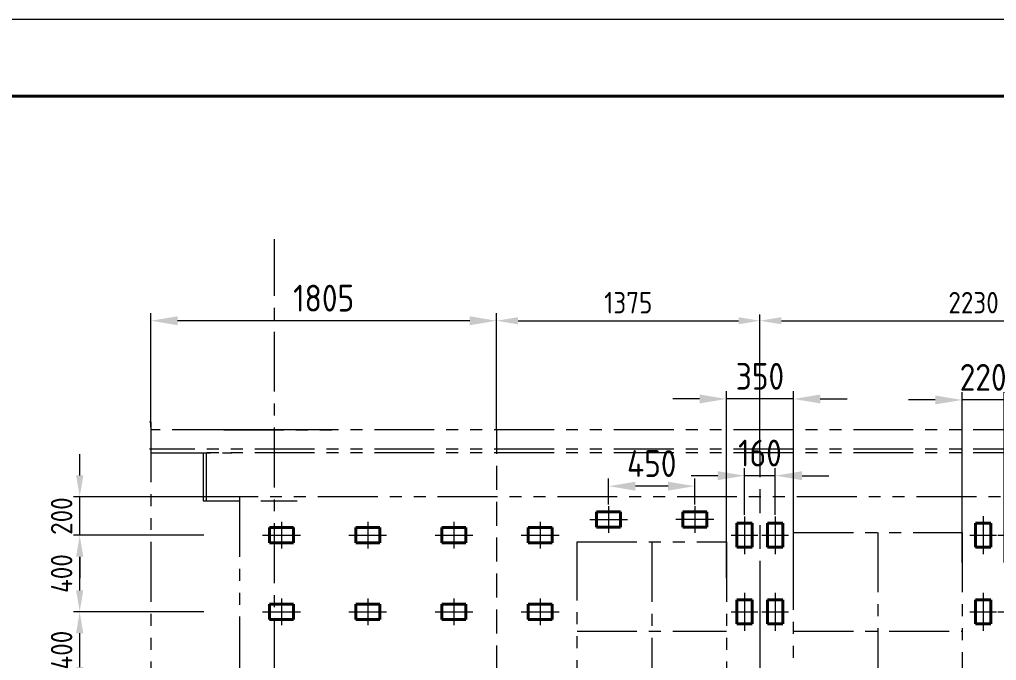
# Model space of a CAD drawing. Header units: millimetres. Extents: x 52110 to 400893, y -153728 to 31997.
# Drawn here: x 200732 to 205832, y -34888 to -31541 of the extents above; entities that cross this region are included whole.
import ezdxf

# ---------------------------------------------------------------- set-up
doc = ezdxf.new("R2010")
doc.units = ezdxf.units.MM
doc.header["$LTSCALE"] = 500
for name, pattern in [('CENTER', [2, 1.25, -0.25, 0.25, -0.25]), ('DASHED2', [0.375, 0.25, -0.125]), ('PHANTOM2', [1.25, 0.625, -0.125, 0.125, -0.125, 0.125, -0.125])]:
    doc.linetypes.add(name, pattern=pattern)
for name, color, linetype, lineweight in [('2D', 4, 'PHANTOM2', 20), ('SHI', 7, 'Continuous', 40), ('WEN', 3, 'Continuous', 20), ('XI', 2, 'Continuous', 20), ('XU', 6, 'DASHED2', 20), ('ZHONG', 1, 'CENTER', 20)]:
    doc.layers.add(name, color=color, linetype=linetype, lineweight=lineweight)
doc.styles.add('GB', font='gbenor.shx', dxfattribs={"bigfont": 'gbcbig.shx'})
doc.dimstyles.new('ISO-25$0', dxfattribs={"dimscale": 40, "dimtxt": 3.5, "dimasz": 3.5, "dimexe": 1, "dimexo": 0.2, "dimgap": 1.2, "dimtad": 1, "dimtoh": 1, "dimdec": 1, "dimzin": 9, "dimdsep": 46, "dimtxsty": 'GB', "dimcen": 0, "dimclrd": 3, "dimclre": 3, "dimclrt": 256, "dimadec": 0, "dimazin": 2, "dimtfac": 1, "dimtdec": 1, "dimtix": 1, "dimtmove": 0, "dimatfit": 3, "dimldrblk": 'DOTSMALL', "dimfxl": 0, "dimlwd": -1, "dimlwe": 20, "dimarcsym": 0})

# ---------------------------------------------------------------- blocks, each defined once
blk = doc.blocks.new('A$C211F6658')
at = {"layer": 'SHI'}
for p, q in [((-62.5, 40), (-62.5, -40)), ((62.5, 40), (-62.5, 40)), ((62.5, -40), (62.5, 40)), ((-62.5, -40), (62.5, -40))]:
    blk.add_line(p, q, dxfattribs=at)
at = {"layer": 'ZHONG'}
for p, q in [((0, 69.5), (0, -69.5)), ((-98.7, 0), (98.7, 0))]:
    blk.add_line(p, q, dxfattribs=at)
blk = doc.blocks.new('*D1378')
at = {"layer": 'Defpoints', "color": 0}
for p in [(201046.3, -34634.3), (201701.1, -34634.3), (201701.1, -35034.3)]:
    blk.add_point(p, dxfattribs=at)
at = {"layer": 'WEN', "color": 3, "linetype": 'ByBlock', "lineweight": 20}
for p, q in [((201694.7, -34634.3), (201014.3, -34634.3)), ((201694.7, -35034.3), (201014.3, -35034.3))]:
    blk.add_line(p, q, dxfattribs=at)
at = {"layer": 'WEN', "color": 3, "linetype": 'ByBlock'}
blk.add_line((201046.3, -34922.3), (201046.3, -34746.3), dxfattribs=at)
at = {"layer": 'WEN', "color": 3}
for points in [[(201027.7, -34746.3), (201065, -34746.3), (201046.3, -34634.3)], [(201027.7, -34922.3), (201065, -34922.3), (201046.3, -35034.3)]]:
    blk.add_solid(points, dxfattribs=at)
at = {"layer": 'WEN', "insert": (200951.9, -34834.3), "char_height": 112, "attachment_point": 5, "rotation": 90, "style": 'GB'}
blk.add_mtext('400', dxfattribs=at)
blk = doc.blocks.new('_DotSmall')
at = {"color": 0, "linetype": 'ByBlock', "const_width": 0.5}
blk.add_lwpolyline([(-0.0625, 0, 1), (0.0625, 0, 1)], format="xyb", close=True, dxfattribs=at)
blk = doc.blocks.new('*D1379')
at = {"layer": 'Defpoints', "color": 0}
for p in [(201046.3, -34234.3), (201701.1, -34234.3), (201701.1, -34634.3)]:
    blk.add_point(p, dxfattribs=at)
at = {"layer": 'WEN', "color": 3, "linetype": 'ByBlock', "lineweight": 20}
for p, q in [((201694.7, -34234.3), (201014.3, -34234.3)), ((201694.7, -34634.3), (201014.3, -34634.3))]:
    blk.add_line(p, q, dxfattribs=at)
at = {"layer": 'WEN', "color": 3, "linetype": 'ByBlock'}
blk.add_line((201046.3, -34522.3), (201046.3, -34346.3), dxfattribs=at)
at = {"layer": 'WEN', "color": 3}
for points in [[(201027.7, -34346.3), (201065, -34346.3), (201046.3, -34234.3)], [(201027.7, -34522.3), (201065, -34522.3), (201046.3, -34634.3)]]:
    blk.add_solid(points, dxfattribs=at)
at = {"layer": 'WEN', "insert": (200951.9, -34434.3), "char_height": 112, "attachment_point": 5, "rotation": 90, "style": 'GB'}
blk.add_mtext('400', dxfattribs=at)
blk = doc.blocks.new('*D1380')
at = {"layer": 'Defpoints', "color": 0}
for p in [(201046.3, -34034.3), (201881.3, -34034.3), (201701.1, -34234.3)]:
    blk.add_point(p, dxfattribs=at)
at = {"layer": 'WEN', "color": 3, "linetype": 'ByBlock'}
for p, q in [((201046.3, -33922.3), (201046.3, -33810.3)), ((201046.3, -34234.3), (201046.3, -34034.3)), ((201046.3, -34346.3), (201046.3, -34458.3))]:
    blk.add_line(p, q, dxfattribs=at)
at = {"layer": 'WEN', "color": 3, "linetype": 'ByBlock', "lineweight": 20}
for p, q in [((201874.9, -34034.3), (201014.3, -34034.3)), ((201694.7, -34234.3), (201014.3, -34234.3))]:
    blk.add_line(p, q, dxfattribs=at)
at = {"layer": 'WEN', "color": 3}
for points in [[(201027.7, -33922.3), (201065, -33922.3), (201046.3, -34034.3)], [(201027.7, -34346.3), (201065, -34346.3), (201046.3, -34234.3)]]:
    blk.add_solid(points, dxfattribs=at)
at = {"layer": 'WEN', "insert": (200951.9, -34134.3), "char_height": 112, "attachment_point": 5, "rotation": 90, "style": 'GB'}
blk.add_mtext('200', dxfattribs=at)
blk = doc.blocks.new('*D1381')
at = {"layer": 'Defpoints', "color": 0}
for p in [(204597.3, -33114.3), (203222.3, -33684.3), (204597.3, -33805.8)]:
    blk.add_point(p, dxfattribs=at)
at = {"layer": 'WEN', "color": 3, "linetype": 'ByBlock', "lineweight": 20}
for p, q in [((203222.3, -33677.9), (203222.3, -33082.3)), ((204597.3, -33799.4), (204597.3, -33082.3))]:
    blk.add_line(p, q, dxfattribs=at)
at = {"layer": 'WEN', "color": 3, "linetype": 'ByBlock'}
blk.add_line((203334.3, -33114.3), (204485.3, -33114.3), dxfattribs=at)
at = {"layer": 'WEN', "color": 3}
for points in [[(203334.3, -33095.6), (203334.3, -33132.9), (203222.3, -33114.3)], [(204485.3, -33095.6), (204485.3, -33132.9), (204597.3, -33114.3)]]:
    blk.add_solid(points, dxfattribs=at)
at = {"layer": 'WEN', "insert": (203909.8, -33019.9), "char_height": 112, "attachment_point": 5, "style": 'GB'}
blk.add_mtext('1375', dxfattribs=at)
blk = doc.blocks.new('*D1382')
at = {"layer": 'Defpoints', "color": 0}
for p in [(206827.3, -33114.3), (204597.3, -33805.8), (206827.3, -33805.8)]:
    blk.add_point(p, dxfattribs=at)
at = {"layer": 'WEN', "color": 3, "linetype": 'ByBlock', "lineweight": 20}
for p, q in [((204597.3, -33799.4), (204597.3, -33082.3)), ((206827.3, -33799.4), (206827.3, -33082.3))]:
    blk.add_line(p, q, dxfattribs=at)
at = {"layer": 'WEN', "color": 3, "linetype": 'ByBlock'}
blk.add_line((204709.3, -33114.3), (206715.3, -33114.3), dxfattribs=at)
at = {"layer": 'WEN', "color": 3}
for points in [[(204709.3, -33095.6), (204709.3, -33132.9), (204597.3, -33114.3)], [(206715.3, -33095.6), (206715.3, -33132.9), (206827.3, -33114.3)]]:
    blk.add_solid(points, dxfattribs=at)
at = {"layer": 'WEN', "insert": (205712.3, -33019.9), "char_height": 112, "attachment_point": 5, "style": 'GB'}
blk.add_mtext('2230', dxfattribs=at)
blk = doc.blocks.new('*D1452')
at = {"layer": 'Defpoints', "color": 0}
for p in [(201417.3, -33114.3), (201417.3, -33677.9), (203222.3, -33684.3)]:
    blk.add_point(p, dxfattribs=at)
at = {"layer": 'WEN', "color": 3, "linetype": 'ByBlock', "lineweight": 20}
for p, q in [((201417.3, -33669.9), (201417.3, -33074.3)), ((203222.3, -33676.3), (203222.3, -33074.3))]:
    blk.add_line(p, q, dxfattribs=at)
at = {"layer": 'WEN', "color": 3, "linetype": 'ByBlock'}
blk.add_line((203082.3, -33114.3), (201557.3, -33114.3), dxfattribs=at)
at = {"layer": 'WEN', "color": 3}
for points in [[(201557.3, -33090.9), (201557.3, -33137.6), (201417.3, -33114.3)], [(203082.3, -33090.9), (203082.3, -33137.6), (203222.3, -33114.3)]]:
    blk.add_solid(points, dxfattribs=at)
at = {"layer": 'WEN', "insert": (202319.8, -32996.3), "char_height": 140, "attachment_point": 5, "style": 'GB'}
blk.add_mtext('1805', dxfattribs=at)
blk = doc.blocks.new('*D1454')
at = {"layer": 'Defpoints', "color": 0}
for p in [(204422.3, -33522.6), (204422.3, -34467.1), (204772.3, -34467.1)]:
    blk.add_point(p, dxfattribs=at)
at = {"layer": 'WEN', "color": 3, "linetype": 'ByBlock', "lineweight": 20}
for p, q in [((204422.3, -34459.1), (204422.3, -33482.6)), ((204772.3, -34459.1), (204772.3, -33482.6))]:
    blk.add_line(p, q, dxfattribs=at)
at = {"layer": 'WEN', "color": 3}
for p, q in [((204282.3, -33522.6), (204142.3, -33522.6)), ((204772.3, -33522.6), (204422.3, -33522.6)), ((204912.3, -33522.6), (205052.3, -33522.6))]:
    blk.add_line(p, q, dxfattribs=at)
for points in [[(204282.3, -33499.3), (204282.3, -33546), (204422.3, -33522.6)], [(204912.3, -33499.3), (204912.3, -33546), (204772.3, -33522.6)]]:
    blk.add_solid(points, dxfattribs=at)
at = {"layer": 'WEN', "insert": (204597.3, -33404.6), "char_height": 140, "attachment_point": 5, "style": 'GB'}
blk.add_mtext('350', dxfattribs=at)
blk = doc.blocks.new('A$C5B802F15')
at = {"layer": 'SHI', "color": 3}
for p, q in [((3680.1, 2810.6), (3760.1, 2810.6)), ((3680.1, 2685.6), (3680.1, 2810.6)), ((3760.1, 2810.6), (3760.1, 2685.6)), ((3760.1, 2685.6), (3680.1, 2685.6))]:
    blk.add_line(p, q, dxfattribs=at)
at = {"layer": 'ZHONG'}
for p, q in [((3720.1, 2846.8), (3720.1, 2649.3)), ((3650.7, 2748.1), (3789.6, 2748.1))]:
    blk.add_line(p, q, dxfattribs=at)
blk = doc.blocks.new('A$C437F63FB')
at = {"layer": 'XU'}
blk.add_line((149.5, 2283.5), (149.5, -2322.7), dxfattribs=at)
at = {"layer": 'WEN'}
for p in [(-3650.7, -893), (-3490.7, -893), (-3650.7, -1293), (-3490.7, -1293), (-3650.7, -1693), (-3490.7, -1693), (-3650.7, -2093), (-3650.7, -2093), (-3490.7, -2093), (-3490.7, -2093), (-3650.7, -2493), (-3490.7, -2493), (-3650.7, -2893), (-3490.7, -2893), (-3650.7, -3293), (-3490.7, -3293), (-3650.7, -3693), (-3490.7, -3693), (-3650.7, -4093), (-3490.7, -4093)]:
    blk.add_blockref('A$C5B802F15', p, dxfattribs=at)
blk = doc.blocks.new('A$C28FB080F')
at = {"layer": 'WEN'}
for p in [(-3650.7, 745.4), (-3650.7, 345.4), (-3650.7, -54.6), (-3650.7, -454.6), (-3650.7, -454.6), (-3650.7, -854.6), (-3650.7, -1254.6), (-3650.7, -1654.6), (-3650.7, -2054.6), (-3650.7, -2454.6)]:
    blk.add_blockref('A$C5B802F15', p, dxfattribs=at)
blk = doc.blocks.new('*D1456')
at = {"layer": 'Defpoints', "color": 0}
for p in [(203807.3, -33978), (203807.3, -34082.3), (204257.3, -34082.3)]:
    blk.add_point(p, dxfattribs=at)
at = {"layer": 'WEN', "color": 3, "linetype": 'ByBlock', "lineweight": 20}
for p, q in [((203807.3, -34074.3), (203807.3, -33938)), ((204257.3, -34074.3), (204257.3, -33938))]:
    blk.add_line(p, q, dxfattribs=at)
at = {"layer": 'WEN', "color": 3}
blk.add_line((204117.3, -33978), (203947.3, -33978), dxfattribs=at)
for points in [[(203947.3, -33954.7), (203947.3, -34001.3), (203807.3, -33978)], [(204117.3, -33954.7), (204117.3, -34001.3), (204257.3, -33978)]]:
    blk.add_solid(points, dxfattribs=at)
at = {"layer": 'WEN', "insert": (204032.3, -33860), "char_height": 140, "attachment_point": 5, "style": 'GB'}
blk.add_mtext('450', dxfattribs=at)
blk = doc.blocks.new('*D1470')
at = {"layer": 'Defpoints', "color": 0}
for p in [(204517.3, -33923.3), (204517.3, -34135.6), (204677.3, -34135.6)]:
    blk.add_point(p, dxfattribs=at)
at = {"layer": 'WEN', "color": 3, "linetype": 'ByBlock', "lineweight": 20}
for p, q in [((204517.3, -34127.6), (204517.3, -33883.3)), ((204677.3, -34127.6), (204677.3, -33883.3))]:
    blk.add_line(p, q, dxfattribs=at)
at = {"layer": 'WEN', "color": 3}
for p, q in [((204377.3, -33923.3), (204237.3, -33923.3)), ((204677.3, -33923.3), (204517.3, -33923.3)), ((204817.3, -33923.3), (204957.3, -33923.3))]:
    blk.add_line(p, q, dxfattribs=at)
for points in [[(204377.3, -33899.9), (204377.3, -33946.6), (204517.3, -33923.3)], [(204817.3, -33899.9), (204817.3, -33946.6), (204677.3, -33923.3)]]:
    blk.add_solid(points, dxfattribs=at)
at = {"layer": 'WEN', "insert": (204597.3, -33805.3), "char_height": 140, "attachment_point": 5, "style": 'GB'}
blk.add_mtext('160', dxfattribs=at)
blk = doc.blocks.new('A$C757A3AD5')
at = {"layer": '2D'}
for points in [[(1020, 3140), (1900, 3140), (1900, 2110), (1020, 2110)], [(-110, 3090), (670, 3090), (670, 2160), (-110, 2160)], [(1020, 1290), (1900, 1290), (1900, 60), (1020, 60)], [(-110, 1240), (670, 1240), (670, 110), (-110, 110)]]:
    blk.add_lwpolyline(points, close=True, dxfattribs=at)
at = {"layer": 'ZHONG', "color": 1, "ltscale": 0.5}
for p, q in [((1460, 3140), (1460, 2110)), ((280, 3090), (280, 2160)), ((-110, 2625), (670, 2625)), ((1020, 2625), (1900, 2625)), ((1460, 1290), (1460, 60)), ((280, 1240), (280, 110)), ((-110, 675), (670, 675)), ((1020, 675), (1900, 675))]:
    blk.add_line(p, q, dxfattribs=at)
blk = doc.blocks.new('*D1487')
at = {"layer": 'Defpoints', "color": 0}
for p in [(205831.8, -34234.3), (205831.8, -34634.3), (206137.1, -34634.3)]:
    blk.add_point(p, dxfattribs=at)
at = {"layer": 'WEN', "color": 3, "linetype": 'ByBlock', "lineweight": 20}
for p, q in [((205839.8, -34234.3), (206177.1, -34234.3)), ((205839.8, -34634.3), (206177.1, -34634.3))]:
    blk.add_line(p, q, dxfattribs=at)
at = {"layer": 'WEN', "color": 3}
blk.add_line((206137.1, -34374.3), (206137.1, -34494.3), dxfattribs=at)
for points in [[(206113.8, -34374.3), (206160.5, -34374.3), (206137.1, -34234.3)], [(206113.8, -34494.3), (206160.5, -34494.3), (206137.1, -34634.3)]]:
    blk.add_solid(points, dxfattribs=at)
at = {"layer": 'WEN', "insert": (206019.1, -34434.3), "char_height": 140, "attachment_point": 5, "rotation": 90, "style": 'GB'}
blk.add_mtext('400', dxfattribs=at)
blk = doc.blocks.new('*D1488')
at = {"layer": 'Defpoints', "color": 0}
for p in [(205831.8, -34634.3), (205831.8, -35034.3), (206137.1, -35034.3)]:
    blk.add_point(p, dxfattribs=at)
at = {"layer": 'WEN', "color": 3, "linetype": 'ByBlock', "lineweight": 20}
for p, q in [((205839.8, -34634.3), (206177.1, -34634.3)), ((205839.8, -35034.3), (206177.1, -35034.3))]:
    blk.add_line(p, q, dxfattribs=at)
at = {"layer": 'WEN', "color": 3}
blk.add_line((206137.1, -34774.3), (206137.1, -34894.3), dxfattribs=at)
for points in [[(206113.8, -34774.3), (206160.5, -34774.3), (206137.1, -34634.3)], [(206113.8, -34894.3), (206160.5, -34894.3), (206137.1, -35034.3)]]:
    blk.add_solid(points, dxfattribs=at)
at = {"layer": 'WEN', "insert": (206019.1, -34834.3), "char_height": 140, "attachment_point": 5, "rotation": 90, "style": 'GB'}
blk.add_mtext('400', dxfattribs=at)
blk = doc.blocks.new('*D1495')
at = {"layer": 'Defpoints', "color": 0}
for p in [(205652.3, -33527.9), (205652.3, -34384), (205872.3, -34384)]:
    blk.add_point(p, dxfattribs=at)
at = {"layer": 'WEN', "color": 3, "linetype": 'ByBlock', "lineweight": 20}
for p, q in [((205652.3, -34376), (205652.3, -33487.9)), ((205872.3, -34376), (205872.3, -33487.9))]:
    blk.add_line(p, q, dxfattribs=at)
at = {"layer": 'WEN', "color": 3}
for p, q in [((205512.3, -33527.9), (205372.3, -33527.9)), ((205872.3, -33527.9), (205652.3, -33527.9)), ((206012.3, -33527.9), (206152.3, -33527.9))]:
    blk.add_line(p, q, dxfattribs=at)
for points in [[(205512.3, -33504.6), (205512.3, -33551.2), (205652.3, -33527.9)], [(206012.3, -33504.6), (206012.3, -33551.2), (205872.3, -33527.9)]]:
    blk.add_solid(points, dxfattribs=at)
at = {"layer": 'WEN', "insert": (205762.3, -33409.9), "char_height": 140, "attachment_point": 5, "style": 'GB'}
blk.add_mtext('220', dxfattribs=at)

msp = doc.modelspace()

# ---------------------------------------------------------------- linework, layer by layer
at = {"layer": '2D'}
for p, q in [((201417.29374, -33644.27641), (201411.29374, -33644.27641)), ((201417.29374, -33644.27641), (201411.29374, -33644.27641)), ((201417.29374, -33644.27641), (201417.29374, -38100.29391)), ((201417.29374, -33644.27641), (201417.29374, -38100.29391)), ((201841.29374, -33684.28693), (201417.29374, -33684.28693)), ((201841.29374, -33684.28693), (201417.29374, -33684.28693)), ((222897.29374, -33684.28693), (201707.29374, -33684.28693)), ((222897.29374, -33684.28693), (201707.29374, -33684.28693)), ((201799.29374, -33684.28693), (202424.29374, -33684.28693)), ((202062.29374, -33684.28693), (201879.29374, -33684.28693)), ((202074.29374, -33684.28693), (201881.29374, -33684.28693)), ((202344.29374, -33684.28693), (202154.29374, -33684.28693)), ((222897.29374, -33784.28693), (201411.29374, -33784.28693)), ((222897.29374, -33784.28693), (201411.29374, -33784.28693)), ((201417.29374, -33804.28693), (201841.29374, -33804.28693)), ((201417.29374, -33804.28693), (201841.29374, -33804.28693)), ((201691.29374, -33804.28693), (201691.29374, -34054.28693)), ((201691.29374, -33804.28693), (201691.29374, -34054.28693)), ((222897.29374, -33804.28693), (201707.29374, -33804.28693)), ((201707.29374, -33804.28693), (201707.29374, -34054.28693)), ((222897.29374, -33804.28693), (201707.29374, -33804.28693)), ((201707.29374, -33804.28693), (201707.29374, -34054.28693)), ((201691.29374, -34054.28693), (201881.29374, -34054.28693)), ((222602.29374, -34034.28693), (201707.29374, -34034.28693)), ((222602.29374, -34034.28693), (201707.29374, -34034.28693)), ((201881.29374, -34034.28693), (201881.29374, -38090.28693)), ((201881.29374, -34034.28693), (201881.29374, -38090.28693)), ((201991.29374, -34054.28693), (202181.29374, -34054.28693))]:
    msp.add_line(p, q, dxfattribs=at)
at = {"layer": 'SHI'}
msp.add_lwpolyline([(196691.34632, -54901.45688), (228931.34632, -54901.45688), (228931.34632, -31941.45688), (196691.34632, -31941.45688)], close=True, dxfattribs=at)
at = {"layer": 'WEN'}
msp.add_line((204597.29714, -34427.36764), (204597.29714, -37531.07271), dxfattribs=at)
at = {"layer": 'XI'}
msp.add_lwpolyline([(195691.34632, -55301.45688), (229331.34632, -55301.45688), (229331.34632, -31541.45688), (195691.34632, -31541.45688)], close=True, dxfattribs=at)
at = {"layer": 'XU'}
msp.add_line((203222.29714, -33684.28693), (203222.29714, -38090.28693), dxfattribs=at)
at = {"layer": 'ZHONG', "color": 1, "ltscale": 0.5}
msp.add_line((202062.29374, -37484.28693), (202062.29374, -32688.85843), dxfattribs=at)
msp.add_line((202062.29374, -37484.28693), (202062.29374, -32688.85843), dxfattribs=at)

# ---------------------------------------------------------------- block references
at = {"layer": 'SHI'}
for p in [(203807.29714, -34151.7836), (202099.79714, -34234.28693), (202549.79714, -34234.28693), (202999.79714, -34234.28693), (203449.79714, -34234.28693), (202099.79714, -34634.28693), (202549.79714, -34634.28693), (202999.79714, -34634.28693), (203449.79714, -34634.28693)]:
    msp.add_blockref('A$C211F6658', p, dxfattribs=at)
at = {"layer": 'SHI', "xscale": -1}
msp.add_blockref('A$C211F6658', (204257.29714, -34151.7836), dxfattribs=at)
at = {"layer": 'WEN'}
for name, p in [('A$C437F63FB', (204447.80713, -36089.36132)), ('A$C28FB080F', (205692.80721, -37727.72651)), ('A$C757A3AD5', (203752.29689, -37359.28029))]:
    msp.add_blockref(name, p, dxfattribs=at)

# ---------------------------------------------------------------- dimensions: what is measured, and where the dimension line sits
for base, p1, p2, override, picture, middle in [((201417.29374, -33114.26353), (203222.29714, -33684.28693), (201417.29374, -33677.88693), {"dimatfit": 0, "dimfxl": 1.25}, '*D1452', (202319.79544, -32996.26353)), ((204597.29714, -33114.26353), (203222.29714, -33684.28693), (204597.29714, -33805.81473), {"dimscale": 32, "dimtmove": 1, "dimatfit": 0, "dimfxl": 1.25}, '*D1381', (203909.79714, -33019.86353)), ((206827.29714, -33114.26353), (204597.29714, -33805.81473), (206827.29714, -33805.81473), {"dimscale": 32, "dimtmove": 1, "dimatfit": 0, "dimfxl": 1.25}, '*D1382', (205712.29714, -33019.86353)), ((204422.29714, -33522.6342), (204772.29714, -34467.12512), (204422.29714, -34467.12512), {"dimatfit": 0, "dimfxl": 1.25}, '*D1454', (204597.29714, -33404.6342)), ((205652.29714, -33527.89014), (205872.29714, -34383.95829), (205652.29714, -34383.95829), {"dimatfit": 0, "dimfxl": 1.25}, '*D1495', (205762.29714, -33409.89014)), ((204517.29714, -33923.25935), (204677.29714, -34135.55071), (204517.29714, -34135.55071), {"dimatfit": 0, "dimfxl": 1.25}, '*D1470', (204597.29714, -33805.25935)), ((203807.29714, -33977.98364), (204257.29714, -34082.29354), (203807.29714, -34082.29354), {"dimatfit": 0, "dimfxl": 1.25}, '*D1456', (204032.29714, -33859.98364))]:
    dim = msp.add_linear_dim(base=base, p1=p1, p2=p2, dimstyle='ISO-25$0', override=override, dxfattribs=at)
    dim.commit()
    dim.dimension.update_dxf_attribs({"geometry": picture, "text_midpoint": middle})
for base, p1, p2, override, picture, middle in [((201046.34971, -34034.28693), (201701.06092, -34234.28693), (201881.29374, -34034.28693), {"dimscale": 32, "dimtmove": 1, "dimatfit": 0, "dimfxl": 1.25}, '*D1380', (200951.94971, -34134.28693)), ((201046.34971, -34234.28693), (201701.06092, -34634.28693), (201701.06092, -34234.28693), {"dimscale": 32, "dimtmove": 1, "dimatfit": 0, "dimfxl": 1.25}, '*D1379', (200951.94971, -34434.28693)), ((206137.12539, -34634.28693), (205831.7872, -34234.28693), (205831.7872, -34634.28693), {"dimatfit": 0, "dimfxl": 1.25}, '*D1487', (206019.12539, -34434.28693)), ((201046.34971, -34634.28693), (201701.06092, -35034.28693), (201701.06092, -34634.28693), {"dimscale": 32, "dimtmove": 1, "dimatfit": 0, "dimfxl": 1.25}, '*D1378', (200951.94971, -34834.28693)), ((206137.12539, -35034.28693), (205831.7872, -34634.28693), (205831.7872, -35034.28693), {"dimtmove": 1, "dimatfit": 0, "dimfxl": 1.25}, '*D1488', (206019.12539, -34834.28693))]:
    dim = msp.add_linear_dim(base=base, p1=p1, p2=p2, angle=90, dimstyle='ISO-25$0', override=override, dxfattribs=at)
    dim.commit()
    dim.dimension.update_dxf_attribs({"geometry": picture, "text_midpoint": middle})

doc.saveas('drawing.dxf')
